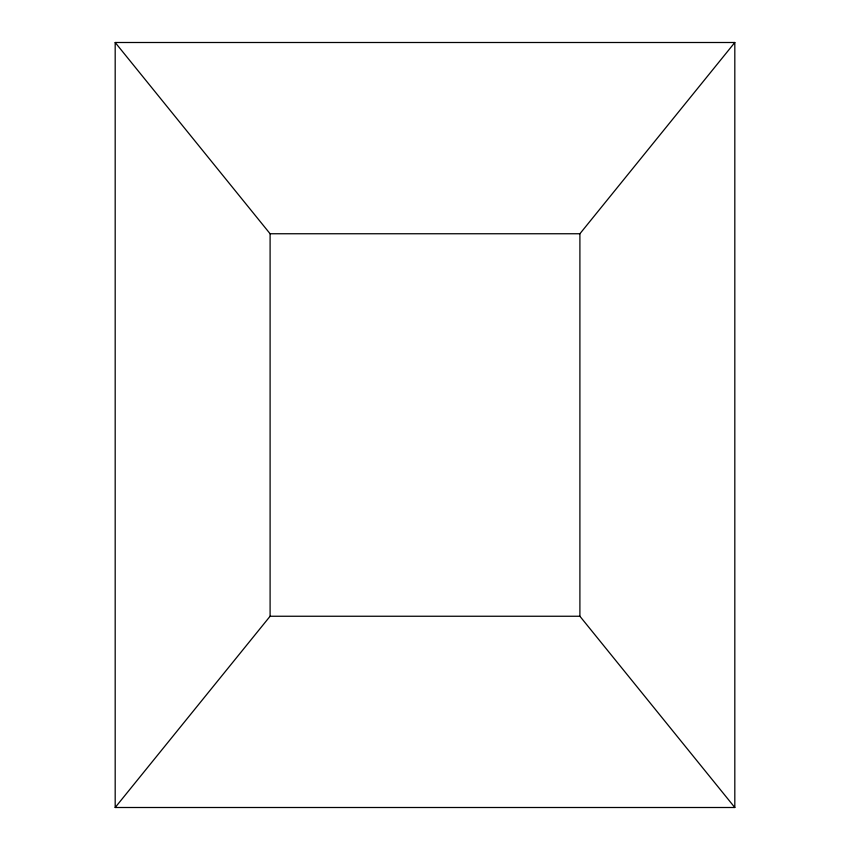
<?xml version="1.0" encoding="UTF-8"?>
<svg xmlns="http://www.w3.org/2000/svg" width="850" height="850" viewBox="0 0 850 850"><rect width="100%" height="100%" fill="white"/><g stroke="black" fill="none" stroke-linecap="round" stroke-linejoin="round"><path stroke-width="1.27" d="M115.186 807.5L270.098 616.25L270.098 233.75L115.186 42.5L734.814 42.5L734.814 807.5L115.186 807.5L115.186 42.5M734.814 807.5L579.902 616.25L579.902 233.75L734.814 42.5M270.098 233.75L579.902 233.75M270.098 616.25L579.902 616.25"/></g></svg>
